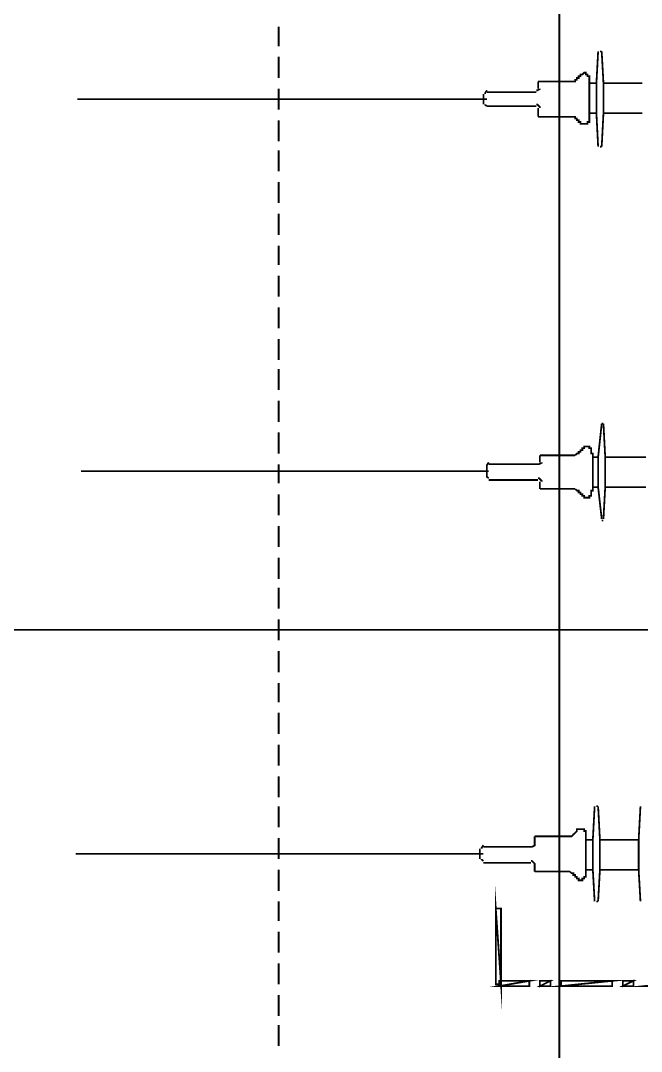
# Model space of a CAD drawing. Extents: x 219 to 1226, y 175 to 465.
# Drawn here: x 628.48 to 643.39, y 288.75 to 313.52 of the extents above; entities that cross this region are included whole.
import ezdxf

# ---------------------------------------------------------------- set-up
doc = ezdxf.new("R2010")
doc.units = 0
doc.header["$MEASUREMENT"] = 0
doc.layers.add('C00-00-00-BLACK', color=7, linetype='Continuous')
doc.layers.add('C00-7E-FF', color=150, linetype='Continuous')

msp = doc.modelspace()

# ---------------------------------------------------------------- linework, layer by layer
at = {"layer": 'C00-00-00-BLACK', "const_width": 0.0423}
for points in [[(641.421, 248.773), (641.421, 332.66), (704.191, 332.66), (704.191, 248.773), (641.421, 248.773)], [(639.895, 292.178), (640.021, 290.358), (639.895, 290.358), (639.895, 292.178)], [(640.021, 292.178), (639.895, 292.178), (640.021, 290.358), (640.021, 292.178)], [(639.978, 290.315), (640.701, 290.442), (640.701, 290.315), (639.978, 290.315)], [(639.978, 290.442), (639.978, 290.315), (640.701, 290.442), (639.978, 290.442)], [(640.956, 290.315), (641.209, 290.442), (641.209, 290.315), (640.956, 290.315)], [(640.956, 290.442), (640.956, 290.315), (641.209, 290.442), (640.956, 290.442)], [(641.463, 290.315), (642.693, 290.442), (642.693, 290.315), (641.463, 290.315)], [(641.463, 290.442), (641.463, 290.315), (642.693, 290.442), (641.463, 290.442)], [(642.947, 290.315), (643.202, 290.442), (643.202, 290.315), (642.947, 290.315)], [(642.947, 290.442), (642.947, 290.315), (643.202, 290.442), (642.947, 290.442)], [(643.458, 290.315), (644.689, 290.442), (644.689, 290.315), (643.458, 290.315)]]:
    msp.add_lwpolyline(points, close=True, dxfattribs=at)
for points in [[(634.677, 313.374), (634.677, 312.908)], [(642.313, 312.017), (642.354, 312.782)], [(642.397, 312.782), (642.44, 312.782)], [(642.44, 312.782), (642.482, 312.017)], [(634.677, 312.653), (634.677, 312.144)], [(642.143, 312.058), (642.143, 312.101), (642.143, 312.144), (642.143, 312.186), (642.101, 312.186), (642.101, 312.228), (642.058, 312.228), (642.058, 312.271), (642.016, 312.271), (641.974, 312.228), (641.928, 312.228), (641.928, 312.186), (641.887, 312.186), (641.887, 312.144), (641.844, 312.144), (641.844, 312.101), (641.802, 312.101), (641.802, 312.058), (641.759, 312.058)], [(640.913, 311.89), (640.913, 312.058)], [(641.759, 312.058), (640.913, 312.058)], [(642.143, 312.058), (642.143, 311.212)], [(642.313, 312.017), (642.143, 312.017)], [(642.313, 312.017), (642.313, 311.296)], [(643.415, 312.017), (642.482, 312.017)], [(642.482, 312.017), (642.482, 311.296)], [(634.677, 311.89), (634.677, 311.382)], [(639.598, 311.508), (639.598, 311.762)], [(639.682, 311.847), (639.682, 311.847), (639.639, 311.784), (639.639, 311.762)], [(640.87, 311.805), (639.682, 311.805)], [(640.87, 311.847), (640.891, 311.847), (640.956, 311.88), (640.956, 311.89)], [(639.682, 311.635), (629.843, 311.635)], [(639.639, 311.508), (639.639, 311.499), (639.682, 311.466), (639.682, 311.466)], [(640.87, 311.466), (639.682, 311.466)], [(640.956, 311.424), (640.956, 311.446), (640.891, 311.508), (640.87, 311.508)], [(640.913, 311.212), (640.913, 311.424)], [(641.759, 311.212), (640.913, 311.212)], [(642.143, 311.212), (642.143, 311.169), (642.143, 311.128), (642.143, 311.085), (642.101, 311.085), (642.101, 311.043), (642.058, 311.043), (642.016, 311.043), (641.974, 311.043), (641.928, 311.043), (641.928, 311.085), (641.887, 311.085), (641.887, 311.128), (641.844, 311.128), (641.844, 311.169), (641.802, 311.169), (641.802, 311.212), (641.759, 311.212)], [(642.313, 311.296), (642.143, 311.296)], [(642.313, 311.296), (642.354, 310.493)], [(642.44, 310.493), (642.482, 311.296)], [(643.415, 311.296), (642.482, 311.296)], [(634.677, 311.128), (634.677, 310.62)], [(642.397, 310.493), (642.44, 310.493)], [(634.677, 310.404), (634.677, 309.897)], [(634.677, 309.642), (634.677, 309.135)], [(634.677, 308.88), (634.677, 308.371)], [(634.677, 308.117), (634.677, 307.651)], [(634.677, 307.396), (634.677, 306.889)], [(634.677, 306.634), (634.677, 306.124)], [(634.677, 305.871), (634.677, 305.362)], [(634.677, 305.15), (634.677, 304.643)], [(634.677, 304.388), (634.677, 303.878)], [(642.354, 303.031), (642.44, 303.835)], [(642.44, 303.835), (642.482, 303.835)], [(642.482, 303.835), (642.524, 303.031)], [(634.677, 303.623), (634.677, 303.116)], [(642.227, 303.073), (642.227, 303.116), (642.186, 303.116), (642.186, 303.159), (642.186, 303.2), (642.186, 303.243), (642.143, 303.243), (642.143, 303.286), (642.101, 303.286), (642.058, 303.286), (642.016, 303.286), (642.016, 303.243), (641.974, 303.243), (641.974, 303.2), (641.928, 303.2), (641.928, 303.159), (641.887, 303.159), (641.887, 303.116), (641.844, 303.116), (641.802, 303.073)], [(641.802, 303.073), (640.956, 303.073)], [(640.956, 302.904), (640.956, 303.073)], [(642.227, 303.073), (642.227, 302.266)], [(642.354, 303.031), (642.227, 303.031)], [(642.354, 303.031), (642.354, 302.308)], [(642.524, 303.031), (642.524, 302.308)], [(643.501, 303.031), (642.524, 303.031)], [(634.677, 302.861), (634.677, 302.397)], [(639.725, 302.904), (639.725, 302.904), (639.682, 302.842), (639.682, 302.82)], [(639.682, 302.565), (639.682, 302.82)], [(640.913, 302.861), (639.725, 302.861)], [(640.913, 302.861), (640.933, 302.861), (640.997, 302.894), (640.997, 302.904)], [(639.725, 302.693), (629.927, 302.693)], [(639.682, 302.565), (639.682, 302.555), (639.725, 302.524), (639.725, 302.524)], [(640.997, 302.438), (640.997, 302.46), (640.933, 302.524), (640.913, 302.524)], [(640.913, 302.481), (639.725, 302.481)], [(640.956, 302.266), (640.956, 302.438)], [(641.802, 302.266), (640.956, 302.266)], [(642.227, 302.266), (642.227, 302.225), (642.186, 302.225), (642.186, 302.182), (642.186, 302.139), (642.186, 302.098), (642.143, 302.098), (642.143, 302.055), (642.101, 302.055), (642.058, 302.055), (642.016, 302.055), (642.016, 302.098), (641.974, 302.098), (641.974, 302.139), (641.928, 302.139), (641.928, 302.182), (641.887, 302.182), (641.887, 302.225), (641.844, 302.225), (641.802, 302.266)], [(642.354, 302.308), (642.227, 302.308)], [(642.354, 302.308), (642.44, 301.546)], [(642.482, 301.546), (642.524, 302.308)], [(643.501, 302.308), (642.524, 302.308)], [(634.677, 302.139), (634.677, 301.632)], [(634.677, 301.377), (634.677, 300.87)], [(642.44, 301.505), (642.482, 301.505)], [(634.677, 300.615), (634.677, 300.105)], [(634.677, 299.893), (634.677, 299.386)], [(634.677, 299.131), (634.677, 298.624)], [(634.677, 298.369), (634.677, 297.859)], [(634.677, 297.604), (634.677, 297.14)], [(634.677, 296.885), (634.677, 296.378)], [(634.677, 296.12), (634.677, 295.613)], [(634.677, 295.358), (634.677, 294.851)], [(634.677, 294.638), (634.677, 294.129)], [(642.227, 293.832), (642.27, 294.638)], [(642.313, 294.638), (642.354, 294.638)], [(642.354, 294.638), (642.397, 293.832)], [(643.328, 293.832), (643.371, 294.638)], [(642.058, 293.916), (642.058, 293.959), (642.058, 294), (642.058, 294.043), (642.016, 294.043), (642.016, 294.086), (641.974, 294.086), (641.928, 294.086), (641.887, 294.086), (641.844, 294.086), (641.844, 294.043), (641.802, 294), (641.759, 293.959), (641.718, 293.916), (641.675, 293.916)], [(634.677, 293.874), (634.677, 293.367)], [(640.829, 293.704), (640.829, 293.916)], [(641.675, 293.916), (640.829, 293.916)], [(642.058, 293.916), (642.058, 293.07)], [(642.227, 293.832), (642.058, 293.832)], [(642.227, 293.832), (642.227, 293.112)], [(643.328, 293.832), (642.397, 293.832)], [(642.397, 293.832), (642.397, 293.112)], [(643.328, 293.832), (643.328, 293.112)], [(639.513, 293.367), (639.513, 293.62)], [(639.598, 293.704), (639.598, 293.704), (639.555, 293.642), (639.555, 293.62)], [(640.743, 293.663), (639.598, 293.663)], [(640.743, 293.663), (640.764, 293.663), (640.829, 293.694), (640.829, 293.704)], [(639.598, 293.493), (629.8, 293.493)], [(639.555, 293.367), (639.555, 293.357), (639.598, 293.324), (639.598, 293.324)], [(634.677, 293.112), (634.677, 292.604)], [(640.743, 293.281), (639.598, 293.281)], [(640.829, 293.238), (640.829, 293.26), (640.764, 293.324), (640.743, 293.324)], [(640.829, 293.07), (640.829, 293.238)], [(642.227, 293.112), (642.058, 293.112)], [(642.227, 293.112), (642.27, 292.35)], [(642.354, 292.35), (642.397, 293.112)], [(643.328, 293.112), (642.397, 293.112)], [(643.328, 293.112), (643.371, 292.35)], [(641.675, 293.07), (640.829, 293.07)], [(642.058, 293.07), (642.058, 293.028), (642.058, 292.985), (642.058, 292.942), (642.016, 292.942), (642.016, 292.901), (641.974, 292.901), (641.974, 292.858), (641.928, 292.858), (641.887, 292.858), (641.887, 292.901), (641.844, 292.901), (641.844, 292.942), (641.802, 292.942), (641.802, 292.985), (641.759, 292.985), (641.759, 293.028), (641.718, 293.028), (641.675, 293.07)], [(634.677, 292.35), (634.677, 291.881)], [(642.313, 292.35), (642.354, 292.35)], [(634.677, 291.627), (634.677, 291.12)], [(634.677, 290.865), (634.677, 290.358)], [(634.677, 290.101), (634.677, 289.593)], [(634.677, 289.381), (634.677, 288.873)]]:
    msp.add_lwpolyline(points, dxfattribs=at)
at = {"layer": 'C00-00-00-BLACK'}
for points in [[(640.021, 292.178), (639.895, 292.178), (640.021, 290.358), (640.021, 292.178)], [(639.895, 292.178), (640.021, 290.358), (639.895, 290.358), (639.895, 292.178)], [(639.978, 290.442), (639.978, 290.315), (640.701, 290.442), (639.978, 290.442)], [(639.978, 290.315), (640.701, 290.442), (640.701, 290.315), (639.978, 290.315)], [(640.956, 290.442), (640.956, 290.315), (641.209, 290.442), (640.956, 290.442)], [(640.956, 290.315), (641.209, 290.442), (641.209, 290.315), (640.956, 290.315)], [(641.463, 290.442), (641.463, 290.315), (642.693, 290.442), (641.463, 290.442)], [(641.463, 290.315), (642.693, 290.442), (642.693, 290.315), (641.463, 290.315)], [(642.947, 290.442), (642.947, 290.315), (643.202, 290.442), (642.947, 290.442)], [(642.947, 290.315), (643.202, 290.442), (643.202, 290.315), (642.947, 290.315)]]:
    msp.add_lwpolyline(points, close=True, dxfattribs=at)
at = {"layer": 'C00-7E-FF', "const_width": 0.0423}
msp.add_lwpolyline([(663.646, 293.663), (660.04, 298.877), (627.808, 298.877)], dxfattribs=at)

doc.saveas('drawing.dxf')
